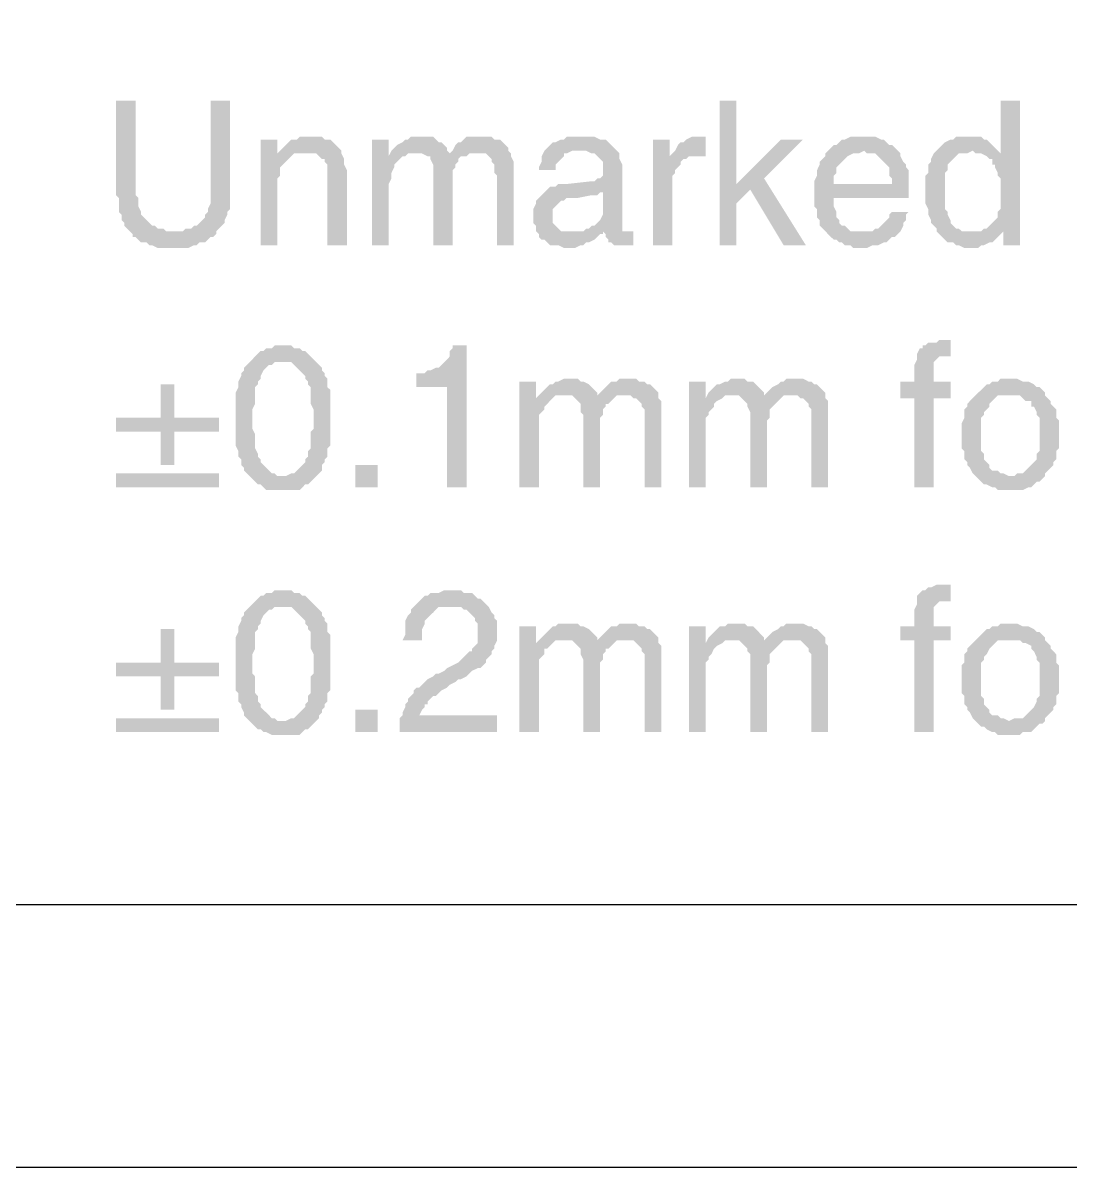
# Model space of a CAD drawing. Header units: inches. Extents: x 3613 to 8393, y -2205 to -794.
# Drawn here: x 3930.39 to 3947.38, y -1525.35 to -1506.79 of the extents above; entities that cross this region are included whole.
import ezdxf

# ---------------------------------------------------------------- set-up
doc = ezdxf.new("R2010")
doc.units = ezdxf.units.IN
doc.header["$MEASUREMENT"] = 0

msp = doc.modelspace()

# ---------------------------------------------------------------- hatches: boundary and pattern name
at = {"transparency": 33554559}
for points in [[(3932.215, -1508.052), (3931.899, -1508.052), (3931.899, -1509.587), (3931.945, -1509.632), (3931.945, -1509.858), (3931.99, -1509.903), (3931.99, -1509.993), (3932.035, -1510.038), (3932.035, -1510.083), (3932.08, -1510.128), (3932.125, -1510.173), (3932.847, -1510.173), (3932.712, -1510.173), (3932.667, -1510.128), (3932.576, -1510.128), (3932.531, -1510.083), (3932.486, -1510.083), (3932.441, -1510.038), (3932.396, -1509.993), (3932.396, -1509.993), (3932.351, -1509.948), (3932.306, -1509.903), (3932.306, -1509.858), (3932.261, -1509.767), (3932.261, -1509.632), (3932.215, -1509.587), (3932.215, -1509.496)], [(3933.75, -1508.052), (3933.434, -1508.052), (3933.434, -1509.722), (3933.389, -1509.812), (3933.389, -1509.858), (3933.344, -1509.903), (3933.344, -1509.948), (3933.299, -1509.993), (3933.253, -1510.038), (3933.208, -1510.083), (3933.163, -1510.083), (3933.118, -1510.128), (3933.028, -1510.128), (3932.983, -1510.173), (3932.125, -1510.173), (3932.17, -1510.219), (3932.17, -1510.264), (3932.215, -1510.264), (3932.261, -1510.309), (3932.306, -1510.354), (3932.396, -1510.354), (3932.441, -1510.399), (3932.486, -1510.399), (3932.576, -1510.444), (3933.073, -1510.444), (3933.163, -1510.399), (3933.208, -1510.399), (3933.253, -1510.354), (3933.344, -1510.354), (3933.389, -1510.309), (3933.434, -1510.264), (3933.479, -1510.264), (3933.524, -1510.219), (3933.524, -1510.173), (3933.569, -1510.128), (3933.614, -1510.083), (3933.66, -1510.038), (3933.66, -1509.993), (3933.705, -1509.903), (3933.705, -1509.858), (3933.75, -1509.812), (3933.75, -1509.542)], [(3941.964, -1508.052), (3941.693, -1508.052), (3941.693, -1510.399), (3941.964, -1510.399), (3941.964, -1509.722), (3942.19, -1509.496), (3941.964, -1509.406)], [(3946.567, -1508.052), (3946.251, -1508.052), (3946.251, -1508.91), (3946.026, -1508.955), (3946.071, -1509), (3946.116, -1509), (3946.116, -1509.09), (3946.161, -1509.09), (3946.161, -1509.135), (3946.206, -1509.226), (3946.206, -1509.271), (3946.251, -1509.316), (3946.251, -1509.812), (3946.206, -1509.858), (3946.206, -1509.948), (3946.161, -1509.993), (3946.116, -1510.038), (3946.116, -1510.038), (3946.071, -1510.083), (3946.026, -1510.128), (3945.981, -1510.128), (3946.297, -1510.173), (3946.297, -1510.399), (3946.567, -1510.399)], [(3934.517, -1508.684), (3934.246, -1508.684), (3934.246, -1510.399), (3934.517, -1510.399), (3934.517, -1509.451), (3934.517, -1509.316), (3934.562, -1509.271), (3934.562, -1509.135), (3934.607, -1509.09), (3934.653, -1509.045), (3934.653, -1509.045), (3934.698, -1509), (3934.743, -1508.955), (3934.517, -1508.91)], [(3935.014, -1508.639), (3934.878, -1508.639), (3934.833, -1508.684), (3934.743, -1508.684), (3934.698, -1508.729), (3934.653, -1508.774), (3934.607, -1508.819), (3934.562, -1508.865), (3934.517, -1508.91), (3934.743, -1508.955), (3934.788, -1508.91), (3934.968, -1508.91), (3935.555, -1508.865), (3935.51, -1508.819), (3935.465, -1508.774), (3935.465, -1508.774), (3935.42, -1508.729), (3935.375, -1508.684), (3935.284, -1508.684), (3935.239, -1508.639), (3935.104, -1508.639)], [(3936.322, -1508.684), (3936.052, -1508.684), (3936.052, -1510.399), (3936.322, -1510.399), (3936.322, -1509.406), (3936.368, -1509.316), (3936.368, -1509.226), (3936.413, -1509.135), (3936.413, -1509.09), (3936.458, -1509.045), (3936.503, -1509), (3936.548, -1508.955), (3936.593, -1508.955), (3936.322, -1508.955)], [(3936.819, -1508.639), (3936.683, -1508.639), (3936.638, -1508.684), (3936.593, -1508.684), (3936.548, -1508.729), (3936.458, -1508.774), (3936.413, -1508.819), (3936.368, -1508.865), (3936.322, -1508.955), (3936.593, -1508.955), (3936.638, -1508.91), (3936.774, -1508.91), (3937.27, -1508.865), (3937.27, -1508.819), (3937.225, -1508.774), (3937.18, -1508.729), (3937.135, -1508.729), (3937.09, -1508.684), (3937.045, -1508.639), (3936.909, -1508.639)], [(3937.767, -1508.639), (3937.586, -1508.639), (3937.541, -1508.684), (3937.496, -1508.729), (3937.451, -1508.729), (3937.406, -1508.774), (3937.36, -1508.865), (3937.315, -1508.91), (3936.864, -1508.91), (3936.954, -1508.955), (3936.999, -1508.955), (3936.999, -1509), (3937.045, -1509.09), (3937.045, -1510.399), (3937.36, -1510.399), (3937.36, -1509.406), (3937.36, -1509.181), (3937.406, -1509.135), (3937.406, -1509.09), (3937.451, -1509.045), (3937.451, -1509), (3937.496, -1508.955), (3937.586, -1508.955), (3937.631, -1508.91), (3937.767, -1508.91), (3938.263, -1508.865), (3938.263, -1508.819), (3938.218, -1508.774), (3938.218, -1508.774), (3938.173, -1508.729), (3938.128, -1508.684), (3938.037, -1508.684), (3937.992, -1508.639), (3937.857, -1508.639)], [(3939.482, -1508.639), (3939.211, -1508.639), (3939.166, -1508.684), (3939.121, -1508.684), (3939.03, -1508.729), (3938.985, -1508.729), (3938.94, -1508.774), (3938.94, -1508.774), (3938.895, -1508.819), (3938.85, -1508.865), (3938.805, -1508.955), (3938.805, -1509.045), (3938.76, -1509.135), (3938.76, -1509.181), (3939.03, -1509.181), (3939.03, -1509.09), (3939.075, -1509.045), (3939.121, -1509), (3939.166, -1508.955), (3939.166, -1508.91), (3939.211, -1508.91), (3939.301, -1508.865), (3940.023, -1508.865), (3939.978, -1508.819), (3939.933, -1508.774), (3939.888, -1508.729), (3939.843, -1508.684), (3939.752, -1508.684), (3939.662, -1508.639), (3939.527, -1508.639)], [(3940.881, -1508.684), (3940.61, -1508.684), (3940.61, -1510.399), (3940.926, -1510.399), (3940.926, -1509.271), (3940.971, -1509.226), (3940.971, -1509.181), (3941.016, -1509.135), (3941.061, -1509.09), (3941.061, -1509.045), (3941.106, -1509), (3941.152, -1509), (3940.881, -1508.955)], [(3941.377, -1508.639), (3941.242, -1508.639), (3941.152, -1508.684), (3941.106, -1508.729), (3941.061, -1508.729), (3941.016, -1508.774), (3940.971, -1508.865), (3940.971, -1508.865), (3940.926, -1508.91), (3941.422, -1508.955), (3941.467, -1508.955), (3941.467, -1508.639), (3941.422, -1508.639)], [(3943.047, -1508.684), (3942.686, -1508.684), (3941.964, -1509.406), (3942.19, -1509.496), (3942.731, -1510.399), (3943.092, -1510.399), (3942.415, -1509.316)], [(3944.04, -1508.639), (3943.814, -1508.639), (3943.724, -1508.684), (3943.679, -1508.684), (3943.634, -1508.729), (3943.589, -1508.774), (3943.544, -1508.774), (3943.498, -1508.819), (3943.453, -1508.865), (3944.04, -1508.865), (3944.085, -1508.91), (3944.221, -1508.91), (3944.266, -1508.955), (3944.311, -1509), (3944.356, -1509.045), (3944.356, -1509.045), (3944.401, -1509.09), (3944.446, -1509.135), (3944.446, -1509.271), (3944.491, -1509.316), (3944.491, -1509.406), (3943.228, -1509.406), (3943.228, -1509.767), (3943.273, -1509.812), (3943.273, -1509.948), (3943.318, -1509.993), (3943.318, -1510.083), (3943.363, -1510.128), (3943.408, -1510.173), (3943.453, -1510.219), (3943.453, -1510.219), (3943.498, -1510.264), (3943.544, -1510.309), (3943.589, -1510.309), (3943.634, -1510.354), (3943.679, -1510.354), (3943.724, -1510.399), (3943.814, -1510.399), (3943.859, -1510.444), (3944.085, -1510.444), (3944.175, -1510.399), (3944.266, -1510.399), (3944.356, -1510.354), (3944.401, -1510.354), (3944.446, -1510.309), (3944.491, -1510.264), (3944.536, -1510.264), (3944.582, -1510.219), (3944.04, -1510.173), (3943.814, -1510.173), (3943.769, -1510.128), (3943.724, -1510.083), (3943.679, -1510.083), (3943.634, -1510.038), (3943.634, -1509.993), (3943.589, -1509.948), (3943.589, -1509.858), (3943.544, -1509.767), (3943.544, -1509.632), (3944.762, -1509.632), (3944.762, -1509.181), (3944.717, -1509.135), (3944.717, -1509.09), (3944.672, -1509.045), (3944.627, -1508.955), (3944.627, -1508.91), (3944.582, -1508.865), (3944.536, -1508.819), (3944.491, -1508.774), (3944.446, -1508.774), (3944.401, -1508.729), (3944.356, -1508.684), (3944.311, -1508.684), (3944.221, -1508.639), (3944.085, -1508.639)], [(3945.755, -1508.639), (3945.529, -1508.639), (3945.484, -1508.684), (3945.439, -1508.684), (3945.349, -1508.729), (3945.304, -1508.774), (3945.259, -1508.819), (3945.213, -1508.865), (3945.8, -1508.865), (3945.845, -1508.91), (3945.936, -1508.91), (3946.026, -1508.955), (3946.251, -1508.91), (3946.251, -1508.91), (3946.206, -1508.865), (3946.161, -1508.819), (3946.116, -1508.774), (3946.071, -1508.729), (3946.026, -1508.684), (3945.981, -1508.684), (3945.936, -1508.639), (3945.8, -1508.639)], [(3935.555, -1508.865), (3934.968, -1508.91), (3935.149, -1508.91), (3935.194, -1508.955), (3935.239, -1509), (3935.284, -1509), (3935.284, -1509.045), (3935.329, -1509.09), (3935.329, -1510.399), (3935.645, -1510.399), (3935.645, -1509.181), (3935.6, -1509.09), (3935.6, -1509), (3935.555, -1508.91)], [(3938.263, -1508.865), (3937.767, -1508.91), (3937.902, -1508.91), (3937.947, -1508.955), (3937.992, -1509), (3937.992, -1509.045), (3938.037, -1509.09), (3938.037, -1509.226), (3938.083, -1509.271), (3938.083, -1510.399), (3938.353, -1510.399), (3938.353, -1509.181), (3938.353, -1509.045), (3938.308, -1508.955), (3938.308, -1508.91)], [(3940.023, -1508.865), (3939.437, -1508.865), (3939.527, -1508.865), (3939.617, -1508.91), (3939.662, -1508.91), (3939.707, -1508.955), (3939.752, -1509), (3939.798, -1509.045), (3939.798, -1509.271), (3939.752, -1509.316), (3939.707, -1509.316), (3939.662, -1509.361), (3939.617, -1509.361), (3939.211, -1509.406), (3939.075, -1509.406), (3939.03, -1509.451), (3938.94, -1509.451), (3938.895, -1509.496), (3939.798, -1509.542), (3939.798, -1509.812), (3939.798, -1509.903), (3939.752, -1509.993), (3939.707, -1510.038), (3939.662, -1510.083), (3939.617, -1510.083), (3939.572, -1510.128), (3939.527, -1510.128), (3939.482, -1510.173), (3939.256, -1510.173), (3938.76, -1510.219), (3938.76, -1510.264), (3938.805, -1510.309), (3938.85, -1510.309), (3938.895, -1510.354), (3938.94, -1510.399), (3939.075, -1510.399), (3939.166, -1510.444), (3939.346, -1510.444), (3939.437, -1510.399), (3939.482, -1510.399), (3939.527, -1510.354), (3939.572, -1510.354), (3939.662, -1510.309), (3939.707, -1510.264), (3939.752, -1510.219), (3939.798, -1510.219), (3939.798, -1510.173), (3940.114, -1510.173), (3940.114, -1509.09), (3940.068, -1509), (3940.068, -1508.91)], [(3940.926, -1508.91), (3940.881, -1508.955), (3941.152, -1509), (3941.197, -1508.955), (3941.422, -1508.955)], [(3943.453, -1508.865), (3943.408, -1508.91), (3943.408, -1508.955), (3943.363, -1509), (3943.318, -1509.045), (3943.318, -1509.09), (3943.273, -1509.181), (3943.273, -1509.271), (3943.228, -1509.361), (3943.228, -1509.406), (3943.544, -1509.406), (3943.544, -1509.271), (3943.589, -1509.226), (3943.589, -1509.135), (3943.634, -1509.09), (3943.679, -1509.045), (3943.679, -1509.045), (3943.724, -1509), (3943.769, -1508.955), (3943.859, -1508.91), (3943.95, -1508.91), (3944.04, -1508.865)], [(3945.213, -1508.865), (3945.168, -1508.91), (3945.123, -1509), (3945.123, -1509.045), (3945.078, -1509.09), (3945.078, -1509.226), (3945.033, -1509.271), (3945.033, -1509.722), (3945.078, -1509.812), (3945.078, -1509.903), (3945.123, -1509.993), (3945.123, -1510.038), (3945.168, -1510.083), (3945.213, -1510.128), (3945.213, -1510.173), (3945.259, -1510.219), (3945.304, -1510.264), (3945.349, -1510.309), (3945.394, -1510.354), (3945.484, -1510.354), (3945.529, -1510.399), (3945.574, -1510.399), (3945.665, -1510.444), (3945.89, -1510.444), (3945.936, -1510.399), (3945.981, -1510.399), (3946.071, -1510.354), (3946.116, -1510.354), (3946.161, -1510.309), (3946.206, -1510.264), (3946.251, -1510.219), (3945.8, -1510.173), (3945.62, -1510.173), (3945.574, -1510.128), (3945.529, -1510.128), (3945.484, -1510.083), (3945.439, -1510.038), (3945.439, -1509.993), (3945.394, -1509.903), (3945.394, -1509.858), (3945.349, -1509.812), (3945.349, -1509.226), (3945.394, -1509.181), (3945.394, -1509.09), (3945.439, -1509.045), (3945.439, -1509.045), (3945.484, -1509), (3945.529, -1508.955), (3945.574, -1508.91), (3945.71, -1508.91), (3945.8, -1508.865)], [(3938.895, -1509.496), (3938.85, -1509.542), (3938.805, -1509.587), (3938.805, -1509.587), (3938.76, -1509.632), (3938.714, -1509.677), (3938.714, -1509.722), (3938.669, -1509.812), (3938.669, -1509.948), (3938.669, -1510.038), (3938.714, -1510.083), (3938.714, -1510.173), (3938.76, -1510.219), (3939.256, -1510.173), (3939.121, -1510.173), (3939.075, -1510.128), (3939.03, -1510.083), (3938.985, -1510.038), (3938.985, -1509.812), (3939.03, -1509.767), (3939.075, -1509.722), (3939.121, -1509.677), (3939.166, -1509.677), (3939.211, -1509.632), (3939.391, -1509.632), (3939.617, -1509.587), (3939.707, -1509.587), (3939.752, -1509.542), (3939.798, -1509.542)], [(3944.762, -1509.858), (3944.491, -1509.858), (3944.446, -1509.903), (3944.446, -1509.948), (3944.401, -1509.993), (3944.356, -1510.038), (3944.311, -1510.083), (3944.266, -1510.128), (3944.221, -1510.128), (3944.175, -1510.173), (3944.04, -1510.173), (3944.582, -1510.219), (3944.627, -1510.173), (3944.672, -1510.083), (3944.672, -1510.038), (3944.717, -1509.993), (3944.717, -1509.903)], [(3940.114, -1510.173), (3939.798, -1510.173), (3939.843, -1510.219), (3940.204, -1510.173), (3940.204, -1510.173)], [(3940.294, -1510.173), (3940.204, -1510.173), (3939.843, -1510.219), (3939.843, -1510.264), (3939.888, -1510.309), (3939.888, -1510.354), (3939.933, -1510.354), (3939.978, -1510.399), (3940.294, -1510.399)], [(3945.981, -1510.128), (3945.936, -1510.173), (3945.8, -1510.173), (3946.251, -1510.219), (3946.297, -1510.173)], [(3934.607, -1512.024), (3934.472, -1512.024), (3934.427, -1512.069), (3934.337, -1512.069), (3934.291, -1512.114), (3934.246, -1512.114), (3934.201, -1512.159), (3934.156, -1512.204), (3934.111, -1512.25), (3934.066, -1512.295), (3934.743, -1512.295), (3934.788, -1512.34), (3934.833, -1512.385), (3934.878, -1512.43), (3934.923, -1512.475), (3934.968, -1512.52), (3934.968, -1512.565), (3935.014, -1512.611), (3935.014, -1512.656), (3935.059, -1512.701), (3935.059, -1512.972), (3935.104, -1513.062), (3935.104, -1513.378), (3935.059, -1513.423), (3935.059, -1513.694), (3935.014, -1513.739), (3935.014, -1513.829), (3934.968, -1513.874), (3934.968, -1513.919), (3934.968, -1513.919), (3934.923, -1513.965), (3934.878, -1514.01), (3934.833, -1514.055), (3934.788, -1514.1), (3934.743, -1514.1), (3934.653, -1514.145), (3934.066, -1514.145), (3934.111, -1514.19), (3934.156, -1514.235), (3934.201, -1514.28), (3934.246, -1514.28), (3934.291, -1514.326), (3934.337, -1514.371), (3934.878, -1514.371), (3934.923, -1514.326), (3934.968, -1514.28), (3935.014, -1514.28), (3935.059, -1514.235), (3935.104, -1514.19), (3935.149, -1514.145), (3935.194, -1514.1), (3935.194, -1514.1), (3935.239, -1514.055), (3935.239, -1513.965), (3935.284, -1513.919), (3935.284, -1513.874), (3935.329, -1513.829), (3935.329, -1513.694), (3935.375, -1513.649), (3935.375, -1513.197), (3935.375, -1512.746), (3935.329, -1512.701), (3935.329, -1512.565), (3935.284, -1512.52), (3935.284, -1512.475), (3935.239, -1512.43), (3935.239, -1512.385), (3935.194, -1512.34), (3935.194, -1512.34), (3935.149, -1512.295), (3935.104, -1512.25), (3935.059, -1512.204), (3935.014, -1512.159), (3934.968, -1512.114), (3934.923, -1512.114), (3934.878, -1512.069), (3934.788, -1512.069), (3934.743, -1512.024), (3934.653, -1512.024)], [(3937.586, -1512.024), (3937.36, -1512.024), (3937.36, -1512.069), (3937.315, -1512.114), (3937.315, -1512.204), (3937.27, -1512.25), (3937.225, -1512.295), (3937.18, -1512.34), (3937.135, -1512.385), (3937.09, -1512.385), (3936.999, -1512.43), (3936.954, -1512.43), (3936.909, -1512.475), (3936.774, -1512.475), (3936.774, -1512.701), (3937.27, -1512.701), (3937.27, -1514.326), (3937.586, -1514.326)], [(3945.304, -1511.934), (3945.259, -1511.934), (3945.213, -1511.979), (3945.078, -1511.979), (3945.033, -1512.024), (3944.988, -1512.024), (3944.988, -1512.069), (3944.943, -1512.069), (3944.898, -1512.159), (3944.898, -1512.204), (3945.439, -1512.204), (3945.439, -1511.934)], [(3944.898, -1512.204), (3944.898, -1512.25), (3944.852, -1512.34), (3944.852, -1512.611), (3944.627, -1512.611), (3944.627, -1512.881), (3944.852, -1512.881), (3944.852, -1514.326), (3945.168, -1514.326), (3945.168, -1512.881), (3945.439, -1512.881), (3945.439, -1512.611), (3945.168, -1512.611), (3945.168, -1512.295), (3945.213, -1512.25), (3945.213, -1512.25), (3945.259, -1512.204), (3945.349, -1512.204)], [(3934.066, -1512.295), (3934.021, -1512.34), (3934.021, -1512.34), (3933.976, -1512.385), (3933.976, -1512.43), (3933.93, -1512.475), (3933.93, -1512.52), (3933.885, -1512.611), (3933.885, -1512.701), (3933.84, -1512.791), (3933.84, -1513.649), (3933.885, -1513.739), (3933.885, -1513.829), (3933.93, -1513.874), (3933.93, -1513.965), (3933.976, -1514.01), (3933.976, -1514.055), (3934.021, -1514.1), (3934.066, -1514.145), (3934.607, -1514.145), (3934.517, -1514.145), (3934.472, -1514.1), (3934.427, -1514.1), (3934.382, -1514.055), (3934.337, -1514.01), (3934.291, -1513.965), (3934.246, -1513.919), (3934.246, -1513.874), (3934.201, -1513.829), (3934.201, -1513.784), (3934.156, -1513.694), (3934.156, -1513.468), (3934.111, -1513.378), (3934.111, -1513.062), (3934.156, -1512.972), (3934.156, -1512.701), (3934.201, -1512.656), (3934.201, -1512.611), (3934.246, -1512.565), (3934.246, -1512.52), (3934.246, -1512.52), (3934.291, -1512.43), (3934.337, -1512.385), (3934.382, -1512.34), (3934.427, -1512.34), (3934.472, -1512.295), (3934.607, -1512.295)], [(3932.847, -1512.656), (3932.622, -1512.656), (3932.622, -1513.197), (3931.899, -1513.197), (3931.899, -1513.423), (3932.622, -1513.423), (3932.622, -1513.965), (3932.847, -1513.965), (3932.847, -1513.423), (3933.569, -1513.423), (3933.569, -1513.197), (3932.847, -1513.197)], [(3938.714, -1512.611), (3938.444, -1512.611), (3938.444, -1514.326), (3938.76, -1514.326), (3938.76, -1513.152), (3938.805, -1513.107), (3938.85, -1513.062), (3938.85, -1513.017), (3938.895, -1512.972), (3938.94, -1512.926), (3938.985, -1512.881), (3938.714, -1512.881)], [(3939.256, -1512.565), (3939.166, -1512.565), (3939.075, -1512.611), (3939.03, -1512.611), (3938.985, -1512.656), (3938.94, -1512.656), (3938.895, -1512.701), (3938.85, -1512.746), (3938.805, -1512.791), (3938.714, -1512.881), (3938.985, -1512.881), (3939.03, -1512.836), (3939.166, -1512.836), (3939.707, -1512.791), (3939.662, -1512.746), (3939.617, -1512.701), (3939.617, -1512.701), (3939.572, -1512.656), (3939.482, -1512.611), (3939.437, -1512.611), (3939.391, -1512.565), (3939.301, -1512.565)], [(3940.204, -1512.565), (3940.068, -1512.565), (3940.023, -1512.611), (3939.933, -1512.611), (3939.888, -1512.656), (3939.843, -1512.701), (3939.798, -1512.746), (3939.752, -1512.791), (3939.707, -1512.836), (3939.301, -1512.836), (3939.346, -1512.881), (3939.391, -1512.926), (3939.391, -1512.926), (3939.437, -1512.972), (3939.437, -1513.107), (3939.482, -1513.152), (3939.482, -1514.326), (3939.752, -1514.326), (3939.752, -1513.197), (3939.798, -1513.152), (3939.798, -1513.062), (3939.843, -1513.017), (3939.843, -1512.972), (3939.888, -1512.972), (3939.933, -1512.926), (3939.978, -1512.881), (3940.023, -1512.836), (3940.159, -1512.836), (3940.7, -1512.791), (3940.655, -1512.746), (3940.61, -1512.701), (3940.61, -1512.701), (3940.565, -1512.656), (3940.52, -1512.656), (3940.475, -1512.611), (3940.384, -1512.611), (3940.339, -1512.565), (3940.249, -1512.565)], [(3941.467, -1512.611), (3941.197, -1512.611), (3941.197, -1514.326), (3941.467, -1514.326), (3941.467, -1513.197), (3941.513, -1513.152), (3941.513, -1513.107), (3941.558, -1513.062), (3941.603, -1513.017), (3941.603, -1512.972), (3941.648, -1512.926), (3941.738, -1512.881), (3941.467, -1512.881)], [(3941.964, -1512.565), (3941.874, -1512.565), (3941.829, -1512.611), (3941.783, -1512.611), (3941.693, -1512.656), (3941.648, -1512.656), (3941.603, -1512.701), (3941.558, -1512.746), (3941.513, -1512.791), (3941.467, -1512.881), (3941.738, -1512.881), (3941.783, -1512.836), (3941.919, -1512.836), (3942.415, -1512.791), (3942.37, -1512.746), (3942.325, -1512.701), (3942.325, -1512.701), (3942.28, -1512.656), (3942.235, -1512.611), (3942.144, -1512.611), (3942.099, -1512.565), (3942.054, -1512.565)], [(3942.912, -1512.565), (3942.776, -1512.565), (3942.731, -1512.611), (3942.686, -1512.611), (3942.641, -1512.656), (3942.551, -1512.701), (3942.506, -1512.746), (3942.46, -1512.791), (3942.415, -1512.836), (3942.009, -1512.836), (3942.054, -1512.881), (3942.099, -1512.926), (3942.099, -1512.926), (3942.144, -1512.972), (3942.144, -1513.017), (3942.19, -1513.107), (3942.19, -1514.326), (3942.46, -1514.326), (3942.46, -1513.242), (3942.506, -1513.197), (3942.506, -1513.062), (3942.551, -1513.017), (3942.596, -1512.972), (3942.596, -1512.972), (3942.641, -1512.926), (3942.686, -1512.881), (3942.731, -1512.836), (3942.867, -1512.836), (3943.408, -1512.791), (3943.363, -1512.746), (3943.318, -1512.701), (3943.318, -1512.701), (3943.273, -1512.656), (3943.228, -1512.656), (3943.182, -1512.611), (3943.137, -1512.611), (3943.047, -1512.565), (3943.002, -1512.565)], [(3946.387, -1512.565), (3946.251, -1512.565), (3946.206, -1512.611), (3946.116, -1512.611), (3946.071, -1512.656), (3946.026, -1512.656), (3945.981, -1512.701), (3945.936, -1512.746), (3945.89, -1512.791), (3945.845, -1512.836), (3945.845, -1512.836), (3945.8, -1512.881), (3945.755, -1512.926), (3945.71, -1512.972), (3945.71, -1513.017), (3945.665, -1513.062), (3945.665, -1513.197), (3945.62, -1513.288), (3945.62, -1513.468), (3945.62, -1513.694), (3945.665, -1513.739), (3945.665, -1513.874), (3945.71, -1513.919), (3945.71, -1513.965), (3945.755, -1514.01), (3945.8, -1514.1), (3945.845, -1514.145), (3946.387, -1514.145), (3946.297, -1514.1), (3946.251, -1514.1), (3946.206, -1514.055), (3946.116, -1514.055), (3946.071, -1514.01), (3946.071, -1513.965), (3946.026, -1513.919), (3945.981, -1513.874), (3945.981, -1513.784), (3945.936, -1513.739), (3945.936, -1513.197), (3945.981, -1513.152), (3945.981, -1513.107), (3946.026, -1513.062), (3946.071, -1513.017), (3946.071, -1512.972), (3946.116, -1512.926), (3946.161, -1512.881), (3946.206, -1512.836), (3946.387, -1512.836), (3946.974, -1512.791), (3946.928, -1512.746), (3946.883, -1512.701), (3946.838, -1512.701), (3946.793, -1512.656), (3946.703, -1512.611), (3946.613, -1512.611), (3946.522, -1512.565), (3946.477, -1512.565)], [(3940.7, -1512.791), (3940.159, -1512.836), (3940.249, -1512.836), (3940.294, -1512.881), (3940.339, -1512.881), (3940.384, -1512.926), (3940.429, -1512.972), (3940.429, -1513.017), (3940.475, -1513.062), (3940.475, -1514.326), (3940.745, -1514.326), (3940.745, -1512.926), (3940.7, -1512.881)], [(3943.408, -1512.791), (3942.867, -1512.836), (3942.957, -1512.836), (3943.002, -1512.881), (3943.047, -1512.881), (3943.092, -1512.926), (3943.137, -1512.972), (3943.137, -1513.017), (3943.182, -1513.062), (3943.182, -1514.326), (3943.453, -1514.326), (3943.453, -1512.926), (3943.408, -1512.881)], [(3946.974, -1512.791), (3946.387, -1512.836), (3946.567, -1512.836), (3946.613, -1512.881), (3946.658, -1512.926), (3946.748, -1512.926), (3946.748, -1513.017), (3946.793, -1513.017), (3946.838, -1513.107), (3946.838, -1513.152), (3946.883, -1513.197), (3946.883, -1513.739), (3946.838, -1513.784), (3946.838, -1513.874), (3946.793, -1513.919), (3946.748, -1513.965), (3946.748, -1513.965), (3946.703, -1514.01), (3946.658, -1514.055), (3946.613, -1514.1), (3946.522, -1514.1), (3946.477, -1514.145), (3945.845, -1514.145), (3945.89, -1514.19), (3945.936, -1514.235), (3945.981, -1514.28), (3946.026, -1514.28), (3946.116, -1514.326), (3946.161, -1514.326), (3946.206, -1514.371), (3946.613, -1514.371), (3946.703, -1514.326), (3946.748, -1514.326), (3946.793, -1514.28), (3946.838, -1514.235), (3946.883, -1514.235), (3946.928, -1514.19), (3946.974, -1514.145), (3946.974, -1514.1), (3947.019, -1514.055), (3947.064, -1514.01), (3947.109, -1513.965), (3947.109, -1513.919), (3947.154, -1513.874), (3947.154, -1513.739), (3947.199, -1513.694), (3947.199, -1513.468), (3947.199, -1513.242), (3947.154, -1513.197), (3947.154, -1513.062), (3947.109, -1513.017), (3947.064, -1512.972), (3947.064, -1512.926), (3947.019, -1512.881), (3946.974, -1512.836)], [(3933.569, -1514.326), (3933.569, -1514.1), (3931.899, -1514.1), (3931.899, -1514.326)], [(3936.142, -1514.326), (3936.142, -1513.965), (3935.781, -1513.965), (3935.781, -1514.326)], [(3934.607, -1515.995), (3934.472, -1515.995), (3934.427, -1516.041), (3934.337, -1516.041), (3934.291, -1516.086), (3934.246, -1516.086), (3934.201, -1516.131), (3934.156, -1516.176), (3934.111, -1516.221), (3934.066, -1516.266), (3934.743, -1516.266), (3934.788, -1516.311), (3934.833, -1516.357), (3934.878, -1516.402), (3934.923, -1516.447), (3934.968, -1516.492), (3934.968, -1516.537), (3935.014, -1516.582), (3935.014, -1516.627), (3935.059, -1516.672), (3935.059, -1516.943), (3935.104, -1517.034), (3935.104, -1517.349), (3935.059, -1517.395), (3935.059, -1517.665), (3935.014, -1517.711), (3935.014, -1517.801), (3934.968, -1517.846), (3934.968, -1517.891), (3934.968, -1517.891), (3934.923, -1517.936), (3934.878, -1517.981), (3934.833, -1518.026), (3934.788, -1518.072), (3934.743, -1518.072), (3934.653, -1518.117), (3934.066, -1518.117), (3934.111, -1518.162), (3934.156, -1518.207), (3934.201, -1518.252), (3934.246, -1518.252), (3934.291, -1518.297), (3934.337, -1518.297), (3934.427, -1518.342), (3934.878, -1518.342), (3934.923, -1518.297), (3934.968, -1518.252), (3935.014, -1518.252), (3935.059, -1518.207), (3935.104, -1518.162), (3935.149, -1518.117), (3935.194, -1518.072), (3935.194, -1518.026), (3935.239, -1517.981), (3935.239, -1517.936), (3935.284, -1517.891), (3935.284, -1517.846), (3935.329, -1517.801), (3935.329, -1517.665), (3935.375, -1517.62), (3935.375, -1517.169), (3935.375, -1516.718), (3935.329, -1516.672), (3935.329, -1516.537), (3935.284, -1516.492), (3935.284, -1516.447), (3935.239, -1516.402), (3935.239, -1516.357), (3935.194, -1516.311), (3935.194, -1516.311), (3935.149, -1516.266), (3935.104, -1516.221), (3935.059, -1516.176), (3935.014, -1516.131), (3934.968, -1516.086), (3934.923, -1516.086), (3934.878, -1516.041), (3934.788, -1516.041), (3934.743, -1515.995), (3934.653, -1515.995)], [(3937.36, -1515.995), (3937.225, -1515.995), (3937.135, -1516.041), (3936.999, -1516.041), (3936.954, -1516.086), (3936.909, -1516.086), (3936.864, -1516.131), (3936.819, -1516.176), (3936.774, -1516.221), (3936.774, -1516.221), (3936.729, -1516.266), (3936.683, -1516.311), (3936.683, -1516.357), (3936.638, -1516.402), (3936.593, -1516.492), (3936.593, -1516.718), (3936.548, -1516.808), (3936.864, -1516.808), (3936.864, -1516.627), (3936.909, -1516.537), (3936.909, -1516.492), (3936.954, -1516.447), (3936.999, -1516.402), (3937.045, -1516.357), (3937.09, -1516.311), (3937.135, -1516.266), (3937.315, -1516.266), (3937.902, -1516.221), (3937.857, -1516.176), (3937.812, -1516.131), (3937.767, -1516.131), (3937.721, -1516.086), (3937.676, -1516.041), (3937.541, -1516.041), (3937.496, -1515.995), (3937.406, -1515.995)], [(3945.304, -1515.905), (3945.213, -1515.905), (3945.123, -1515.95), (3945.078, -1515.95), (3945.033, -1515.995), (3944.988, -1515.995), (3944.943, -1516.041), (3944.898, -1516.086), (3944.898, -1516.176), (3945.439, -1516.176), (3945.439, -1515.905)], [(3944.898, -1516.176), (3944.898, -1516.221), (3944.852, -1516.311), (3944.852, -1516.582), (3944.627, -1516.582), (3944.627, -1516.808), (3944.852, -1516.808), (3944.852, -1518.297), (3945.168, -1518.297), (3945.168, -1516.808), (3945.439, -1516.808), (3945.439, -1516.582), (3945.168, -1516.582), (3945.168, -1516.266), (3945.213, -1516.221), (3945.213, -1516.221), (3945.259, -1516.176), (3945.349, -1516.176)], [(3934.066, -1516.266), (3934.021, -1516.311), (3934.021, -1516.311), (3933.976, -1516.357), (3933.976, -1516.402), (3933.93, -1516.447), (3933.93, -1516.492), (3933.885, -1516.582), (3933.885, -1516.672), (3933.84, -1516.763), (3933.84, -1517.62), (3933.885, -1517.665), (3933.885, -1517.801), (3933.93, -1517.846), (3933.93, -1517.891), (3933.976, -1517.981), (3933.976, -1518.026), (3934.021, -1518.072), (3934.066, -1518.117), (3934.607, -1518.117), (3934.517, -1518.117), (3934.472, -1518.072), (3934.427, -1518.072), (3934.382, -1518.026), (3934.337, -1517.981), (3934.291, -1517.936), (3934.246, -1517.891), (3934.246, -1517.846), (3934.201, -1517.801), (3934.201, -1517.711), (3934.156, -1517.665), (3934.156, -1517.395), (3934.111, -1517.349), (3934.111, -1517.034), (3934.156, -1516.943), (3934.156, -1516.672), (3934.201, -1516.627), (3934.201, -1516.582), (3934.246, -1516.537), (3934.246, -1516.492), (3934.246, -1516.492), (3934.291, -1516.402), (3934.337, -1516.357), (3934.382, -1516.311), (3934.427, -1516.311), (3934.472, -1516.266), (3934.607, -1516.266)], [(3937.902, -1516.221), (3937.315, -1516.266), (3937.496, -1516.266), (3937.541, -1516.311), (3937.586, -1516.311), (3937.631, -1516.357), (3937.676, -1516.402), (3937.721, -1516.447), (3937.721, -1516.492), (3937.767, -1516.537), (3937.767, -1516.853), (3937.721, -1516.898), (3937.676, -1516.943), (3937.676, -1516.988), (3937.631, -1516.988), (3937.586, -1517.034), (3937.541, -1517.079), (3937.496, -1517.124), (3937.451, -1517.169), (3937.36, -1517.214), (3937.36, -1517.214), (3937.27, -1517.259), (3937.225, -1517.304), (3937.135, -1517.349), (3937.09, -1517.349), (3937.045, -1517.395), (3936.954, -1517.44), (3936.909, -1517.485), (3936.864, -1517.53), (3936.819, -1517.575), (3936.774, -1517.575), (3936.729, -1517.62), (3936.729, -1517.665), (3936.683, -1517.711), (3936.638, -1517.756), (3936.638, -1517.801), (3936.593, -1517.846), (3936.593, -1517.891), (3936.548, -1517.981), (3936.548, -1518.026), (3936.503, -1518.072), (3936.503, -1518.297), (3938.083, -1518.297), (3938.083, -1518.026), (3936.819, -1518.026), (3936.864, -1517.936), (3936.909, -1517.891), (3936.909, -1517.846), (3936.954, -1517.846), (3936.954, -1517.801), (3936.999, -1517.756), (3937.045, -1517.711), (3937.09, -1517.711), (3937.135, -1517.665), (3937.18, -1517.62), (3937.27, -1517.575), (3937.315, -1517.53), (3937.406, -1517.485), (3937.451, -1517.44), (3937.496, -1517.44), (3937.586, -1517.395), (3937.631, -1517.349), (3937.676, -1517.304), (3937.767, -1517.259), (3937.812, -1517.259), (3937.857, -1517.214), (3937.902, -1517.169), (3937.902, -1517.124), (3937.947, -1517.079), (3937.992, -1517.034), (3937.992, -1516.988), (3938.037, -1516.943), (3938.037, -1516.898), (3938.083, -1516.808), (3938.083, -1516.492), (3938.037, -1516.447), (3938.037, -1516.402), (3937.992, -1516.357), (3937.947, -1516.266)], [(3939.256, -1516.537), (3939.075, -1516.537), (3939.03, -1516.582), (3938.985, -1516.582), (3938.94, -1516.627), (3938.895, -1516.672), (3938.85, -1516.718), (3938.805, -1516.763), (3938.714, -1516.853), (3938.985, -1516.853), (3939.03, -1516.808), (3939.166, -1516.808), (3939.707, -1516.763), (3939.662, -1516.718), (3939.617, -1516.672), (3939.617, -1516.672), (3939.572, -1516.627), (3939.482, -1516.582), (3939.437, -1516.582), (3939.391, -1516.537), (3939.301, -1516.537)], [(3940.204, -1516.537), (3940.068, -1516.537), (3940.023, -1516.582), (3939.933, -1516.582), (3939.888, -1516.627), (3939.843, -1516.672), (3939.798, -1516.718), (3939.752, -1516.763), (3939.707, -1516.808), (3939.301, -1516.808), (3939.346, -1516.853), (3939.391, -1516.898), (3939.391, -1516.898), (3939.437, -1516.943), (3939.437, -1517.034), (3939.482, -1517.124), (3939.482, -1518.297), (3939.752, -1518.297), (3939.752, -1517.169), (3939.798, -1517.124), (3939.798, -1517.034), (3939.843, -1516.988), (3939.843, -1516.943), (3939.888, -1516.943), (3939.933, -1516.898), (3939.978, -1516.853), (3940.023, -1516.808), (3940.159, -1516.808), (3940.7, -1516.763), (3940.655, -1516.718), (3940.61, -1516.672), (3940.61, -1516.672), (3940.565, -1516.627), (3940.52, -1516.627), (3940.475, -1516.582), (3940.384, -1516.582), (3940.339, -1516.537), (3940.249, -1516.537)], [(3941.964, -1516.537), (3941.829, -1516.537), (3941.783, -1516.582), (3941.693, -1516.582), (3941.648, -1516.627), (3941.603, -1516.672), (3941.558, -1516.718), (3941.513, -1516.763), (3941.467, -1516.853), (3941.738, -1516.853), (3941.783, -1516.808), (3941.919, -1516.808), (3942.415, -1516.763), (3942.37, -1516.718), (3942.325, -1516.672), (3942.325, -1516.672), (3942.28, -1516.627), (3942.235, -1516.582), (3942.144, -1516.582), (3942.099, -1516.537), (3942.054, -1516.537)], [(3942.912, -1516.537), (3942.776, -1516.537), (3942.731, -1516.582), (3942.686, -1516.582), (3942.641, -1516.627), (3942.551, -1516.672), (3942.506, -1516.718), (3942.46, -1516.763), (3942.415, -1516.808), (3942.009, -1516.808), (3942.054, -1516.853), (3942.099, -1516.898), (3942.099, -1516.898), (3942.144, -1516.943), (3942.144, -1516.988), (3942.19, -1517.034), (3942.19, -1518.297), (3942.46, -1518.297), (3942.46, -1517.214), (3942.506, -1517.169), (3942.506, -1517.034), (3942.551, -1516.988), (3942.596, -1516.943), (3942.596, -1516.943), (3942.641, -1516.898), (3942.686, -1516.853), (3942.731, -1516.808), (3942.867, -1516.808), (3943.408, -1516.763), (3943.363, -1516.718), (3943.318, -1516.672), (3943.318, -1516.672), (3943.273, -1516.627), (3943.228, -1516.627), (3943.182, -1516.582), (3943.137, -1516.582), (3943.047, -1516.537), (3943.002, -1516.537)], [(3946.387, -1516.537), (3946.251, -1516.537), (3946.206, -1516.582), (3946.116, -1516.582), (3946.071, -1516.627), (3946.026, -1516.627), (3945.981, -1516.672), (3945.936, -1516.718), (3945.89, -1516.763), (3945.845, -1516.808), (3945.845, -1516.808), (3945.8, -1516.853), (3945.755, -1516.898), (3945.71, -1516.943), (3945.71, -1516.988), (3945.665, -1517.034), (3945.665, -1517.169), (3945.62, -1517.214), (3945.62, -1517.44), (3945.62, -1517.665), (3945.665, -1517.711), (3945.665, -1517.846), (3945.71, -1517.891), (3945.71, -1517.936), (3945.755, -1517.981), (3945.8, -1518.072), (3945.845, -1518.117), (3946.387, -1518.117), (3946.297, -1518.072), (3946.251, -1518.072), (3946.206, -1518.026), (3946.116, -1518.026), (3946.071, -1517.981), (3946.071, -1517.936), (3946.026, -1517.891), (3945.981, -1517.846), (3945.981, -1517.756), (3945.936, -1517.711), (3945.936, -1517.169), (3945.981, -1517.124), (3945.981, -1517.079), (3946.026, -1517.034), (3946.071, -1516.943), (3946.071, -1516.943), (3946.116, -1516.898), (3946.161, -1516.853), (3946.206, -1516.808), (3946.387, -1516.808), (3946.974, -1516.763), (3946.928, -1516.718), (3946.883, -1516.672), (3946.838, -1516.672), (3946.793, -1516.627), (3946.703, -1516.582), (3946.613, -1516.582), (3946.522, -1516.537), (3946.477, -1516.537)], [(3932.847, -1516.627), (3932.622, -1516.627), (3932.622, -1517.169), (3931.899, -1517.169), (3931.899, -1517.395), (3932.622, -1517.395), (3932.622, -1517.936), (3932.847, -1517.936), (3932.847, -1517.395), (3933.569, -1517.395), (3933.569, -1517.169), (3932.847, -1517.169)], [(3938.714, -1516.582), (3938.444, -1516.582), (3938.444, -1518.297), (3938.76, -1518.297), (3938.76, -1517.124), (3938.805, -1517.079), (3938.85, -1517.034), (3938.85, -1516.943), (3938.895, -1516.943), (3938.94, -1516.898), (3938.985, -1516.853), (3938.714, -1516.853)], [(3941.467, -1516.582), (3941.197, -1516.582), (3941.197, -1518.297), (3941.467, -1518.297), (3941.467, -1517.169), (3941.513, -1517.124), (3941.513, -1517.079), (3941.558, -1517.034), (3941.603, -1516.943), (3941.603, -1516.943), (3941.648, -1516.898), (3941.738, -1516.853), (3941.467, -1516.853)], [(3940.7, -1516.763), (3940.159, -1516.808), (3940.294, -1516.808), (3940.339, -1516.853), (3940.384, -1516.898), (3940.429, -1516.943), (3940.429, -1516.988), (3940.475, -1517.034), (3940.475, -1518.297), (3940.745, -1518.297), (3940.745, -1517.079), (3940.745, -1516.898), (3940.7, -1516.853)], [(3943.408, -1516.763), (3942.867, -1516.808), (3943.002, -1516.808), (3943.047, -1516.853), (3943.092, -1516.898), (3943.137, -1516.943), (3943.137, -1516.988), (3943.182, -1517.034), (3943.182, -1518.297), (3943.453, -1518.297), (3943.453, -1517.079), (3943.453, -1516.898), (3943.408, -1516.853)], [(3946.974, -1516.763), (3946.387, -1516.808), (3946.567, -1516.808), (3946.613, -1516.853), (3946.658, -1516.853), (3946.748, -1516.898), (3946.748, -1516.943), (3946.793, -1516.988), (3946.838, -1517.079), (3946.838, -1517.124), (3946.883, -1517.169), (3946.883, -1517.711), (3946.838, -1517.756), (3946.838, -1517.801), (3946.793, -1517.891), (3946.748, -1517.936), (3946.748, -1517.936), (3946.703, -1517.981), (3946.658, -1518.026), (3946.613, -1518.072), (3946.477, -1518.072), (3946.387, -1518.117), (3945.845, -1518.117), (3945.89, -1518.162), (3945.936, -1518.207), (3945.981, -1518.207), (3946.026, -1518.252), (3946.116, -1518.297), (3946.161, -1518.297), (3946.206, -1518.342), (3946.567, -1518.342), (3946.613, -1518.297), (3946.748, -1518.297), (3946.793, -1518.252), (3946.838, -1518.207), (3946.883, -1518.162), (3946.928, -1518.162), (3946.974, -1518.117), (3946.974, -1518.072), (3947.019, -1518.026), (3947.064, -1517.981), (3947.109, -1517.936), (3947.109, -1517.891), (3947.154, -1517.846), (3947.154, -1517.711), (3947.199, -1517.665), (3947.199, -1517.44), (3947.199, -1517.214), (3947.154, -1517.169), (3947.154, -1517.034), (3947.109, -1516.988), (3947.064, -1516.943), (3947.064, -1516.898), (3947.019, -1516.853), (3946.974, -1516.808)], [(3936.142, -1518.297), (3936.142, -1517.936), (3935.781, -1517.936), (3935.781, -1518.297)], [(3933.569, -1518.297), (3933.569, -1518.072), (3931.899, -1518.072), (3931.899, -1518.297)]]:
    msp.add_hatch(color=256, dxfattribs=at).paths.add_polyline_path(points)

# ---------------------------------------------------------------- linework, layer by layer
msp.add_line((3619.928, -1521.095), (4029.183, -1521.095))
msp.add_lwpolyline([(4033.221, -1525.354), (4033.221, -1228.354), (3613.221, -1228.354), (3613.221, -1525.354)], close=True)
for points in [[(3937.27, -1508.865), (3936.774, -1508.91), (3937.315, -1508.91)], [(3939.707, -1512.791), (3939.166, -1512.836), (3939.707, -1512.836)], [(3942.415, -1512.791), (3941.919, -1512.836), (3942.415, -1512.836)], [(3939.707, -1516.763), (3939.166, -1516.808), (3939.707, -1516.808)], [(3942.415, -1516.763), (3941.919, -1516.808), (3942.415, -1516.808)]]:
    msp.add_solid(points, dxfattribs=at)

doc.saveas('drawing.dxf')
